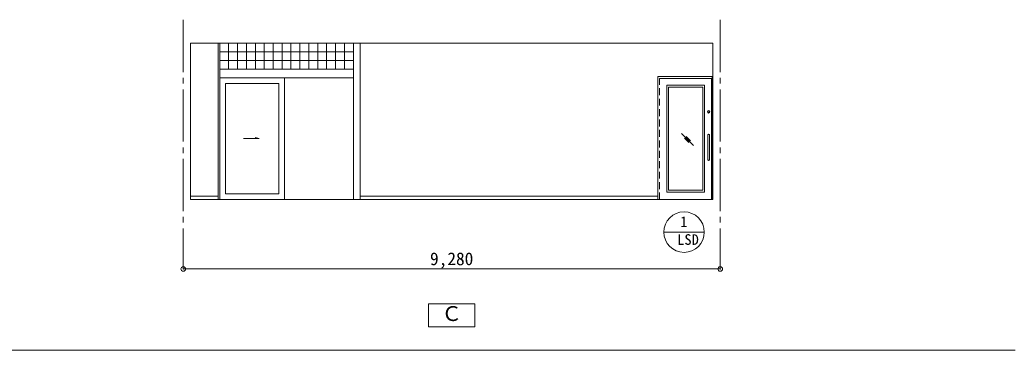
# Model space of a CAD drawing. Units: millimetres at full size, sheet at 1:100; details may follow other scales. Extents: x -20500 to 20500, y -8972 to 13254.
# Drawn here: x 3300 to 20500, y 7554 to 13254 of the extents above; entities that cross this region are included whole.
import ezdxf
from ezdxf.enums import TextEntityAlignment as Align

# ---------------------------------------------------------------- set-up
doc = ezdxf.new("R2010")
doc.units = ezdxf.units.MM
doc.header["$LTSCALE"] = 100
doc.header["$PDMODE"] = 32
doc.header["$PDSIZE"] = 80
doc.linetypes.add('CHAIN2', pattern=[12, 9, -1, 1, -1])
doc.linetypes.add('DASHED1', pattern=[1.8, 1.2, -0.6])
for name, color, linetype, lineweight in [('A-0_基準線', 4, 'CHAIN2', 9), ('A-3_仕上(断面)', 3, 'Continuous', 18), ('A-5_建具', 4, 'Continuous', 9), ('A-D_寸法', 7, 'Continuous', 13)]:
    doc.layers.add(name, color=color, linetype=linetype, lineweight=lineweight)
doc.styles.add('ＭＳ ゴシック', font='')
doc.styles.get('ＭＳ ゴシック').set_extended_font_data('MS Gothic')

msp = doc.modelspace()

# ---------------------------------------------------------------- linework, layer by layer
at = {"layer": 'A-0_基準線'}
for p, q in [((6123.4, 13254.1), (6123.4, 9554.1)), ((15403.4, 13254.1), (15403.4, 9554.1))]:
    msp.add_line(p, q, dxfattribs=at)
at = {"layer": 'A-3_仕上(断面)'}
for p, q in [((6248.4, 12854.1), (15278.4, 12854.1)), ((6248.4, 12854.1), (6248.4, 10154.1)), ((15278.4, 12854.1), (15278.4, 10154.1)), ((6248.4, 10154.1), (15278.4, 10154.1))]:
    msp.add_line(p, q, dxfattribs=at)
at = {"layer": 'A-3_仕上(断面)', "color": 7, "lineweight": 13}
for p, q in [((6728.4, 12854.1), (6728.4, 10154.1)), ((6123.4, 8954.1), (15403.4, 8954.1))]:
    msp.add_line(p, q, dxfattribs=at)
at = {"layer": 'A-3_仕上(断面)', "color": 7}
for p, q in [((14323.4, 10154.1), (14323.4, 12275.1)), ((15278.4, 12275.1), (14323.4, 12275.1)), ((15253.4, 12245.1), (14353.4, 12245.1)), ((15253.4, 10154.1), (15253.4, 12245.1)), ((15265.4, 10154.1), (15265.4, 12269.1)), ((15133.4, 12125.1), (14480, 12125.1)), ((14480, 10283.1), (14480, 12125.1)), ((15103.4, 12095.1), (14510, 12095.1)), ((14510, 10313.1), (14510, 12095.1)), ((15103.4, 10313.1), (15103.4, 12095.1)), ((15133.4, 10283.1), (15133.4, 12125.1)), ((15133.4, 10283.1), (14480, 10283.1)), ((15103.4, 10313.1), (14510, 10313.1))]:
    msp.add_line(p, q, dxfattribs=at)
at = {"layer": 'A-3_仕上(断面)', "color": 7, "linetype": 'DASHED1', "lineweight": 13}
msp.add_line((14353.4, 10154.1), (14353.4, 12245.1), dxfattribs=at)
at = {"layer": 'A-3_仕上(断面)', "color": 2, "lineweight": 13}
for p, q in [((14944.1, 11083.7), (14732, 11295.8)), ((14859.3, 11140.3), (14788.6, 11211)), ((14887.6, 11168.6), (14816.9, 11239.3))]:
    msp.add_line(p, q, dxfattribs=at)
at = {"layer": 'A-3_仕上(断面)', "color": 4, "lineweight": 9}
for p, q in [((15190.9, 11266.6), (15190.9, 10841.6)), ((15215.9, 11266.6), (15215.9, 10841.6))]:
    msp.add_line(p, q, dxfattribs=at)
for radius in [22, 15]:
    msp.add_circle((15203.4, 11669.1), radius, dxfattribs=at)
for centre, radius, start, end in [((15203.4, 11266.6), 15, 326.44269, 213.55731), ((15203.4, 11266.6), 12.5, 0, 180), ((15203.4, 10841.6), 15, 146.44269, 33.55731), ((15203.4, 10841.6), 12.5, 180, 0)]:
    msp.add_arc(centre, radius, start, end, dxfattribs=at)
at = {"layer": 'A-3_仕上(断面)', "color": 2}
for p in [(6123.4, 8954.1), (15403.4, 8954.1)]:
    msp.add_point(p, dxfattribs=at)
at = {"layer": 'A-5_建具'}
for p, q in [((6728.4, 12854.1), (6728.4, 10154.1)), ((6753.4, 12854.1), (6753.4, 10154.1)), ((9063.4, 12854.1), (9063.4, 10154.1)), ((9183.4, 12854.1), (9183.4, 10154.1)), ((6753.4, 12404.1), (9063.4, 12404.1)), ((6753.4, 12254.1), (9063.4, 12254.1)), ((7873.4, 12254.1), (7873.4, 10154.1)), ((6853.4, 12154.1), (6853.4, 10254.1)), ((7433.8, 11204.1), (7166.5, 11204.1)), ((7433.8, 11204.1), (7365.4, 11222.4)), ((6248.4, 10214.1), (6728.4, 10214.1)), ((6853.4, 10254.1), (7773.4, 10254.1)), ((9183.4, 10214.1), (14323.4, 10214.1))]:
    msp.add_line(p, q, dxfattribs=at)
at = {"layer": 'A-5_建具', "color": 134, "lineweight": 5}
for p, q in [((6907.4, 12854.1), (6907.4, 12404.1)), ((7061.4, 12854.1), (7061.4, 12404.1)), ((7215.4, 12854.1), (7215.4, 12404.1)), ((7369.4, 12854.1), (7369.4, 12404.1)), ((7523.4, 12854.1), (7523.4, 12404.1)), ((7677.4, 12854.1), (7677.4, 12404.1)), ((7831.4, 12854.1), (7831.4, 12404.1)), ((7985.4, 12854.1), (7985.4, 12404.1)), ((8139.4, 12854.1), (8139.4, 12404.1)), ((8293.4, 12854.1), (8293.4, 12404.1)), ((8447.4, 12854.1), (8447.4, 12404.1)), ((8601.4, 12854.1), (8601.4, 12404.1)), ((8755.4, 12854.1), (8755.4, 12404.1)), ((8909.4, 12854.1), (8909.4, 12404.1)), ((9063.4, 12704.1), (6753.4, 12704.1)), ((9063.4, 12554.1), (6753.4, 12554.1))]:
    msp.add_line(p, q, dxfattribs=at)
at = {"layer": 'A-5_建具'}
msp.add_lwpolyline([(6853.4, 12154.1), (7773.4, 12154.1), (7773.4, 10254.1)], dxfattribs=at)
at = {"layer": 'A-D_寸法'}
for p, q in [((6123.4, 8954.1), (6123.4, 9554.1)), ((14428.8, 9590.9), (15128.8, 9590.9)), ((15403.4, 8954.1), (15403.4, 9554.1)), ((-20100, 7554.1), (20500, 7554.1))]:
    msp.add_line(p, q, dxfattribs=at)
msp.add_lwpolyline([(10363.4, 7954.1), (11163.4, 7954.1), (11163.4, 8354.1), (10363.4, 8354.1)], close=True, dxfattribs=at)
msp.add_circle((14778.8, 9590.9), 350, dxfattribs=at)
at = {"layer": 'A-D_寸法', "color": 2}
for p in [(6123.4, 8954.1), (15403.4, 8954.1)]:
    msp.add_point(p, dxfattribs=at)

# ---------------------------------------------------------------- texts
at = {"layer": 'A-3_仕上(断面)', "color": 7, "style": 'ＭＳ ゴシック'}
msp.add_text('9,280', height=219.9, dxfattribs=at).set_placement((10388.4, 8954.1), align=Align.BOTTOM_LEFT)
at = {"layer": 'A-D_寸法', "color": 3, "style": 'ＭＳ ゴシック'}
for s, height, p in [('1', 183.3, (14713, 9624.1)), ('LSD', 183.3, (14659.9, 9315.6)), ('Ｃ', 256.6, (10588.4, 7979.1))]:
    msp.add_text(s, height=height, dxfattribs=at).set_placement(p, align=Align.BOTTOM_LEFT)

doc.saveas('drawing.dxf')
